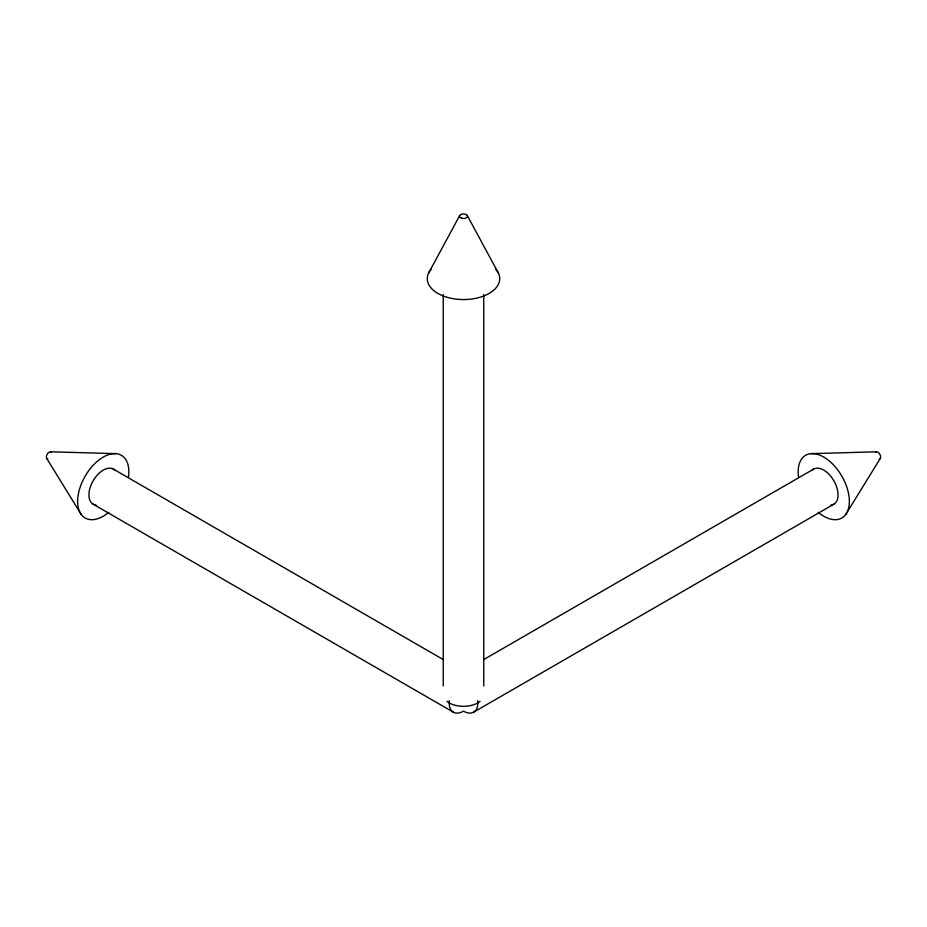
<?xml version="1.0" encoding="UTF-8"?>
<svg xmlns="http://www.w3.org/2000/svg" width="927" height="927" viewBox="0 0 927 927"><rect width="100%" height="100%" fill="white"/><g stroke="black" fill="none" stroke-linecap="round" stroke-linejoin="round"><path stroke-width="1.39" d="M428.529 273.245L459.653 215.609M845.922 514.23L880.268 458.459M483.396 659.769L813.628 469.108M473.627 712.179L833.883 504.184M810.951 453.662L876.421 451.797M50.579 451.797L116.049 453.662M113.372 469.108L443.604 659.769M93.117 504.184L453.373 712.179M46.732 458.459L81.078 514.23M467.347 215.609L498.471 273.245M483.755 294.543L483.755 685.968M443.245 294.543L443.245 685.968M108.795 512.307A36.199 20.904 -60 0 1 77.741 503.952A36.199 20.904 -60 0 1 104.369 456.466A36.199 20.904 -60 0 1 128.459 477.231M96.084 505.099A20.255 11.692 -60 0 1 92.688 481.577A20.255 11.692 -60 0 1 114.971 470.395M47.764 459.05A3.986 2.294 -60 0 1 46.929 454.74A3.986 2.294 -60 0 1 51.159 451.982M449.305 700.673A20.255 11.692 -60 0 0 463.5 711.171A20.255 11.692 60 0 0 477.695 700.673M480.093 701.345A20.255 11.692 0 0 1 446.907 701.345M495.76 269.154A36.199 20.904 0 0 1 463.5 299.56A36.199 20.904 0 0 1 431.24 269.154M798.541 477.231A36.199 20.904 60 0 1 822.631 456.466A36.199 20.904 60 0 1 849.259 503.952A36.199 20.904 60 0 1 818.205 512.307M875.841 451.982A3.986 2.294 60 0 1 880.071 454.74A3.986 2.294 60 0 1 879.236 459.05M812.029 470.395A20.255 11.692 60 0 1 834.312 481.577A20.255 11.692 60 0 1 830.916 505.099M461.507 218.193A3.986 2.294 0 0 0 467.486 216.211A3.986 2.294 0 0 0 461.507 214.218A3.986 2.294 0 0 0 461.507 218.193"/></g></svg>
